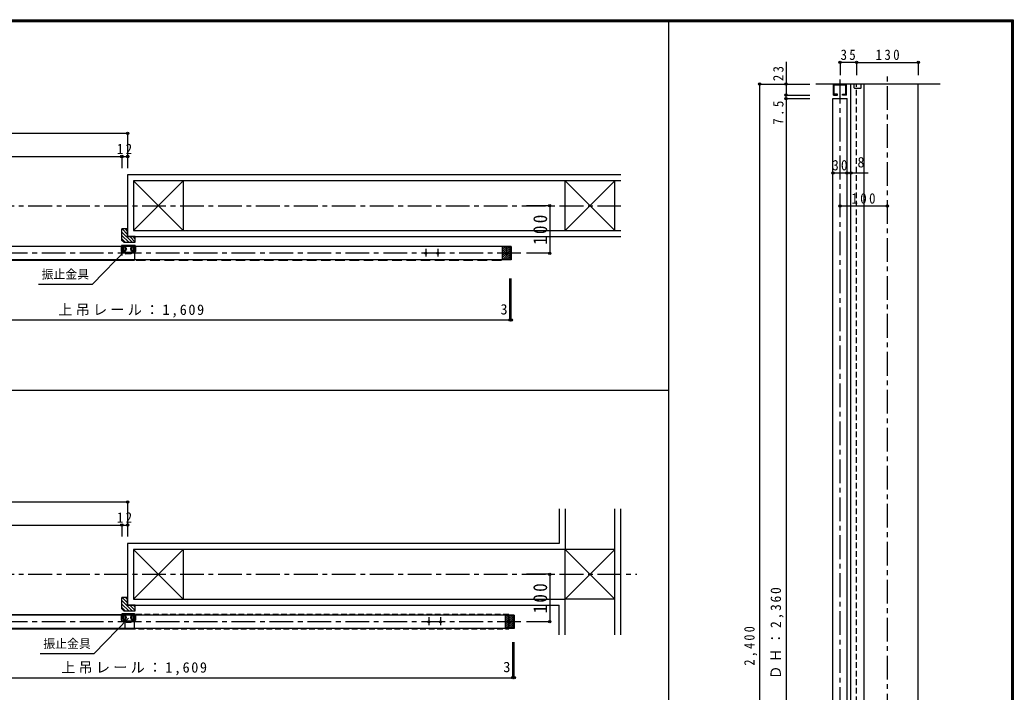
# Model space of a CAD drawing. Units: millimetres at full size, sheet at 1:10. Extents: x -1950 to 1950, y -1397 to 1397.
# Drawn here: x -144 to 1950, y -20 to 1397 of the extents above; entities that cross this region are included whole.
import ezdxf
from ezdxf.enums import TextEntityAlignment as Align

# ---------------------------------------------------------------- set-up
doc = ezdxf.new("R2010")
doc.units = ezdxf.units.MM
doc.header["$LTSCALE"] = 10
doc.header["$PDMODE"] = 32
doc.header["$PDSIZE"] = 5
for name, pattern in [('CHAIN1', [8, 5, -1, 1, -1]), ('DASHED1', [1.8, 1.2, -0.6]), ('DASHED2', [3, 2, -1])]:
    doc.linetypes.add(name, pattern=pattern)
for name, color, linetype in [('0-4_枠', 7, 'Continuous'), ('0-7_金物', 7, 'Continuous'), ('0-B_寸法', 7, 'Continuous'), ('F-1_枠', 6, 'Continuous')]:
    doc.layers.add(name, color=color, linetype=linetype)
doc.styles.add('ＭＳ ゴシック', font='')
doc.styles.get('ＭＳ ゴシック').set_extended_font_data('MS Gothic')

msp = doc.modelspace()

# ---------------------------------------------------------------- linework, layer by layer
at = {"layer": '0-4_枠', "color": 4}
for p, q in [((1471.23, 1308.57), (1471.23, 1238.3)), ((1620.09, 1306.95), (1585.09, 1306.95)), ((1585.09, 1306.95), (1585.09, 1280.11)), ((1620.09, 1306.95), (1620.09, 1280.11)), ((1620.09, 1306.95), (1750.09, 1306.95)), ((1750.09, 1306.95), (1750.09, 1280.11)), ((1415.6, 1261.3), (1521.54, 1261.3)), ((1415.6, 1261.3), (1415.6, -1138.7)), ((1571.09, 1238.3), (1571.09, 1261.3)), ((1597.09, 1259.3), (1573.09, 1259.3)), ((1597.09, 1240.3), (1597.09, 1259.3)), ((1599.09, 1238.3), (1599.09, 1261.3)), ((1750.09, -1138.7), (1750.09, 1261.3)), ((1471.23, 1230.8), (1471.23, 1238.3)), ((1471.23, 1238.3), (1521.54, 1238.3)), ((1571.09, 1238.3), (1580.09, 1238.3)), ((1580.09, 1238.3), (1580.09, 1240.3)), ((1590.09, 1240.3), (1597.09, 1240.3)), ((1590.09, 1238.3), (1590.09, 1240.3)), ((1599.09, 1238.3), (1590.09, 1238.3)), ((1471.23, 1230.8), (1521.54, 1230.8)), ((1471.23, 1230.8), (1471.23, -1130.2)), ((1570.09, 1230.8), (1600.09, 1230.8)), ((-696.75, 1157.68), (83.25, 1157.68)), ((83.25, 1157.68), (83.25, 1084.4)), ((-684.75, 1108.83), (71.25, 1108.83)), ((71.25, 1108.83), (71.25, 1084.4)), ((71.25, 1108.83), (83.25, 1108.83)), ((1570.09, 1074.23), (1570.09, 1106.51)), ((1600.09, 1074.23), (1600.09, 1106.51)), ((1608.09, 1074.23), (1608.09, 1092.39)), ((1570.09, 1074.23), (1600.09, 1074.23)), ((1601.09, 1074.23), (1644.25, 1074.23)), ((92.73, 928.08), (71.25, 949.56)), ((85.66, 928.08), (71.25, 942.49)), ((83.25, 944.63), (71.8, 956.08)), ((83.25, 951.7), (78.87, 956.08)), ((78.59, 928.08), (71.25, 935.42)), ((99.25, 928.63), (87.8, 940.08)), ((99.25, 935.7), (94.87, 940.08)), ((889.25, 764.39), (889.25, 851.85)), ((892.25, 764.39), (892.25, 851.85)), ((-719.75, 764.39), (889.25, 764.39)), ((889.25, 764.39), (892.25, 764.39)), ((-696.75, 381.18), (83.25, 381.18)), ((83.25, 381.18), (83.25, 307.9)), ((-684.75, 332.33), (71.25, 332.33)), ((71.25, 332.33), (71.25, 307.9)), ((71.25, 332.33), (83.25, 332.33)), ((92.73, 151.58), (71.25, 173.06)), ((83.25, 168.13), (71.8, 179.58)), ((83.25, 175.2), (78.87, 179.58)), ((85.66, 151.58), (71.25, 165.99)), ((78.59, 151.58), (71.25, 158.92)), ((99.25, 152.13), (87.8, 163.58)), ((99.25, 159.2), (94.87, 163.58)), ((895.25, 10.78), (895.25, 85.81)), ((898.25, 10.78), (898.25, 85.81)), ((-713.75, 10.78), (895.25, 10.78)), ((895.25, 10.78), (898.25, 10.78))]:
    msp.add_line(p, q, dxfattribs=at)
at = {"layer": '0-4_枠', "color": 4, "linetype": 'CHAIN1'}
for p, q in [((1685.09, -1192.96), (1685.09, 1280.11)), ((1585.09, -1179.3), (1585.09, 1273.87)), ((-845.95, 1005.08), (1123.25, 1005.08)), ((912.58, 905.08), (-760.34, 905.08)), ((712.25, 914.44), (712.25, 897.96)), ((737.25, 914.44), (737.25, 897.96)), ((-845.95, 228.58), (1156.76, 228.58)), ((912.58, 128.58), (-760.34, 128.58)), ((718.25, 137.94), (718.25, 121.46)), ((743.25, 137.94), (743.25, 121.46)), ((887.25, 137.94), (887.25, 121.46))]:
    msp.add_line(p, q, dxfattribs=at)
at = {"layer": '0-4_枠'}
for p, q in [((1796.08, 1261.3), (1534.22, 1261.3)), ((200.75, 952.58), (95.75, 1057.58)), ((200.75, 1057.58), (95.75, 952.58)), ((1110.75, 952.58), (1005.75, 1057.58)), ((1110.75, 1057.58), (1005.75, 952.58)), ((873.25, 918.08), (873.25, 892.08)), ((889.25, 918.08), (873.25, 918.08)), ((875.08, 918.08), (873.25, 916.25)), ((879.33, 918.08), (873.25, 912.01)), ((883.57, 918.08), (873.25, 907.77)), ((887.81, 918.08), (873.25, 903.52)), ((889.25, 915.28), (873.25, 899.28)), ((889.25, 911.04), (873.25, 895.04)), ((889.25, 906.8), (874.54, 892.08)), ((889.25, 902.55), (878.78, 892.08)), ((889.25, 892.08), (873.25, 892.08)), ((889.25, 898.31), (883.03, 892.08)), ((889.25, 894.07), (887.27, 892.08)), ((200.75, 176.08), (95.75, 281.08)), ((200.75, 281.08), (95.75, 176.08)), ((1110.75, 176.08), (1005.75, 281.08)), ((1110.75, 281.08), (1005.75, 176.08)), ((879.25, 141.58), (879.25, 115.58)), ((895.25, 141.58), (879.25, 141.58)), ((881.08, 141.58), (879.25, 139.75)), ((885.33, 141.58), (879.25, 135.51)), ((889.57, 141.58), (879.25, 131.27)), ((893.81, 141.58), (879.25, 127.02)), ((895.25, 138.78), (879.25, 122.78)), ((895.25, 134.54), (879.25, 118.54)), ((895.25, 130.3), (880.54, 115.58)), ((895.25, 126.05), (884.78, 115.58)), ((895.25, 115.58), (879.25, 115.58)), ((895.25, 121.81), (889.03, 115.58)), ((895.25, 117.57), (893.27, 115.58))]:
    msp.add_line(p, q, dxfattribs=at)
at = {"layer": '0-4_枠', "color": 3}
for p, q in [((1608.09, -1138.7), (1608.09, 1261.3)), ((1614.59, 1253.71), (1614.59, 1261.3)), ((1629.59, 1253.71), (1629.59, 1261.3)), ((1636.09, -1138.7), (1636.09, 1261.3)), ((1614.59, 1253.71), (1616, 1252.3)), ((1628.18, 1252.3), (1616, 1252.3)), ((1628.18, 1252.3), (1629.59, 1253.71)), ((99.25, 940.08), (83.25, 940.08)), ((892.25, 919.08), (-722.75, 919.08)), ((889.25, 919.08), (889.25, 891.08)), ((99.25, 163.58), (83.25, 163.58)), ((898.25, 142.58), (-713.75, 142.58)), ((895.25, 142.58), (895.25, 114.58)), ((898.25, 142.58), (898.25, 114.58)), ((898.25, 114.58), (-713.75, 114.58))]:
    msp.add_line(p, q, dxfattribs=at)
at = {"layer": '0-4_枠', "color": 4, "linetype": 'DASHED1'}
msp.add_line((1620.09, -1138.7), (1620.09, 1261.3), dxfattribs=at)
at = {"layer": '0-4_枠', "color": 6}
for p, q in [((1570.09, -1129.2), (1570.09, 1230.8)), ((1600.09, -1129.2), (1600.09, 1230.8)), ((200.75, 1057.58), (200.75, 952.58)), ((1005.75, 952.58), (1005.75, 1057.58)), ((1110.75, 952.58), (1110.75, 1057.58)), ((98.25, 920.08), (98.25, 890.08)), ((-711.75, 890.08), (98.25, 890.08)), ((-1946.67, 616.83), (1223.51, 616.83)), ((200.75, 281.08), (200.75, 176.08)), ((1110.75, 281.08), (1005.75, 281.08)), ((-712.75, 143.58), (97.25, 143.58)), ((97.25, 143.58), (97.25, 113.58)), ((-712.75, 113.58), (97.25, 113.58))]:
    msp.add_line(p, q, dxfattribs=at)
at = {"layer": '0-4_枠', "color": 2}
for p, q in [((1123.25, 1070.08), (867.62, 1070.08)), ((95.75, 1057.58), (95.75, 952.58)), ((1123.25, 1057.58), (95.75, 1057.58)), ((95.75, 952.58), (867.62, 952.58)), ((867.62, 952.58), (1123.25, 952.58)), ((83.25, 940.08), (1123.25, 940.08)), ((993.25, 366.41), (993.25, 293.58)), ((1005.75, 366.41), (1005.75, 281.08)), ((1110.75, 101.11), (1110.75, 366.41)), ((1123.25, 101.11), (1123.25, 366.41)), ((83.25, 293.58), (83.25, 163.58)), ((993.25, 293.58), (83.25, 293.58)), ((95.75, 281.08), (95.75, 176.08)), ((1005.75, 281.08), (95.75, 281.08)), ((95.75, 176.08), (1005.75, 176.08)), ((1005.75, 101.11), (1005.75, 176.08)), ((83.25, 163.58), (993.25, 163.58)), ((993.25, 101.11), (993.25, 163.58))]:
    msp.add_line(p, q, dxfattribs=at)
at = {"layer": '0-4_枠', "color": 2, "linetype": 'DASHED2'}
for p, q in [((71.25, 920.08), (71.25, 890.08)), ((71.25, 920.08), (881.25, 920.08)), ((881.25, 920.08), (881.25, 890.08)), ((71.25, 890.08), (881.25, 890.08))]:
    msp.add_line(p, q, dxfattribs=at)
at = {"layer": '0-4_枠', "color": 6, "linetype": 'DASHED1'}
for p, q in [((887.25, 143.58), (70.25, 143.58)), ((77.25, 143.58), (77.25, 113.58)), ((887.25, 113.58), (887.25, 143.58)), ((70.25, 113.58), (887.25, 113.58))]:
    msp.add_line(p, q, dxfattribs=at)
at = {"layer": '0-4_枠', "color": 4}
msp.add_lwpolyline([(1580.09, 1240.3), (1573.09, 1240.3), (1573.09, 1259.3)], dxfattribs=at)
at = {"layer": '0-4_枠', "color": 2}
msp.add_lwpolyline([(867.62, 1070.08), (83.25, 1070.08), (83.25, 940.08)], dxfattribs=at)
at = {"layer": '0-4_枠', "color": 3}
for points in [[(75.25, 928.08), (71.25, 932.08), (71.25, 956.08)], [(83.25, 940.08), (83.25, 956.08), (71.25, 956.08)], [(75.25, 928.08), (99.25, 928.08), (99.25, 940.08)], [(892.25, 919.08), (892.25, 891.08), (-722.75, 891.08)], [(75.25, 151.58), (71.25, 155.58), (71.25, 179.58)], [(83.25, 163.58), (83.25, 179.58), (71.25, 179.58)], [(75.25, 151.58), (99.25, 151.58), (99.25, 163.58)]]:
    msp.add_lwpolyline(points, dxfattribs=at)
at = {"layer": '0-4_枠', "color": 6}
for points in [[(-711.75, 890.08), (-711.75, 920.08), (98.25, 920.08)], [(1110.75, 176.08), (1005.75, 176.08), (1005.75, 281.08)]]:
    msp.add_lwpolyline(points, dxfattribs=at)
at = {"layer": '0-4_枠'}
for points in [[(-104.69, 839.83), (9.32, 839.83), (81.88, 914.46)], [(-101.12, 61.43), (12.9, 61.43), (85.45, 136.06)]]:
    msp.add_lwpolyline(points, dxfattribs=at)
at = {"layer": '0-4_枠', "color": 4}
for centre in [(712.25, 905.08), (737.25, 905.08), (881.25, 905.08), (718.25, 128.58), (743.25, 128.58), (887.25, 128.58)]:
    msp.add_circle(centre, 2, dxfattribs=at)
at = {"layer": '0-4_枠'}
for p in [(1585.09, 1306.95), (1620.09, 1306.95), (1750.09, 1306.95), (1415.6, 1261.3), (1471.23, 1261.3), (1471.23, 1238.3), (1471.23, 1230.8), (83.25, 1157.68), (71.25, 1108.83), (83.25, 1108.83), (1570.09, 1074.23), (1600.09, 1074.23), (1608.09, 1074.23), (889.25, 764.39), (892.25, 764.39), (83.25, 381.18), (71.25, 332.33), (83.25, 332.33), (895.25, 10.78), (898.25, 10.78)]:
    msp.add_point(p, dxfattribs=at)
at = {"layer": '0-7_金物'}
for p, q in [((98.25, 921.58), (72.25, 921.58)), ((70.25, 908.58), (70.25, 919.58)), ((72.25, 915.58), (72.25, 912.58)), ((98.25, 906.58), (72.25, 906.58)), ((74.25, 915.58), (74.25, 912.58)), ((78.25, 912.58), (78.25, 915.58)), ((79.25, 906.08), (79.25, 904.08)), ((90.75, 903.58), (79.75, 903.58)), ((80.25, 915.58), (80.25, 912.58)), ((90.25, 912.58), (90.25, 915.58)), ((91.25, 906.08), (91.25, 904.08)), ((92.25, 915.58), (92.25, 912.58)), ((96.25, 912.58), (96.25, 915.58)), ((98.25, 912.58), (98.25, 915.58)), ((100.25, 919.58), (100.25, 908.58)), ((70.25, 132.08), (70.25, 143.08)), ((98.25, 145.08), (72.25, 145.08)), ((72.25, 139.08), (72.25, 136.08)), ((98.25, 130.08), (72.25, 130.08)), ((74.25, 139.08), (74.25, 136.08)), ((78.25, 136.08), (78.25, 139.08)), ((79.25, 129.58), (79.25, 127.58)), ((90.75, 127.08), (79.75, 127.08)), ((80.25, 139.08), (80.25, 136.08)), ((90.25, 136.08), (90.25, 139.08)), ((91.25, 129.58), (91.25, 127.58)), ((92.25, 139.08), (92.25, 136.08)), ((96.25, 136.08), (96.25, 139.08)), ((98.25, 136.08), (98.25, 139.08)), ((100.25, 143.08), (100.25, 132.08))]:
    msp.add_line(p, q, dxfattribs=at)
for centre, radius, start, end in [((72.25, 919.58), 2, 90, 180), ((98.25, 919.58), 2, 0, 90), ((72.25, 908.58), 2, 180, 270), ((76.25, 915.58), 4, 0, 180), ((76.25, 912.58), 4, 180, 0), ((76.25, 915.58), 2, 0, 180), ((76.25, 912.58), 2, 180, 0), ((79.75, 906.08), 0.5, 90, 180), ((79.75, 904.08), 0.5, 180, 270), ((94.25, 915.58), 4, 0, 180), ((94.25, 912.58), 4, 180, 0), ((90.75, 906.08), 0.5, 0, 90), ((90.75, 904.08), 0.5, 270, 0), ((94.25, 915.58), 2, 0, 180), ((94.25, 912.58), 2, 180, 0), ((98.25, 908.58), 2, 270, 0), ((72.25, 143.08), 2, 90, 180), ((72.25, 132.08), 2, 180, 270), ((76.25, 139.08), 4, 0, 180), ((76.25, 136.08), 4, 180, 0), ((76.25, 139.08), 2, 0, 180), ((76.25, 136.08), 2, 180, 0), ((79.75, 129.58), 0.5, 90, 180), ((79.75, 127.58), 0.5, 180, 270), ((94.25, 139.08), 4, 0, 180), ((94.25, 136.08), 4, 180, 0), ((90.75, 129.58), 0.5, 0, 90), ((90.75, 127.58), 0.5, 270, 0), ((94.25, 139.08), 2, 0, 180), ((94.25, 136.08), 2, 180, 0), ((98.25, 143.08), 2, 0, 90), ((98.25, 132.08), 2, 270, 0)]:
    msp.add_arc(centre, radius, start, end, dxfattribs=at)
at = {"layer": '0-B_寸法', "color": 4}
for p, q in [((973.13, 1005.08), (924.36, 1005.08)), ((973.13, 1005.08), (973.13, 905.08)), ((1685.09, 1004.23), (1585.09, 1004.23)), ((973.13, 905.08), (924.36, 905.08)), ((973.13, 228.58), (924.36, 228.58)), ((973.13, 228.58), (973.13, 128.58)), ((973.13, 128.58), (924.36, 128.58))]:
    msp.add_line(p, q, dxfattribs=at)
at = {"layer": '0-B_寸法'}
for p in [(973.13, 1005.08), (1585.09, 1004.23), (1685.09, 1004.23), (973.13, 905.08), (973.13, 228.58), (973.13, 128.58)]:
    msp.add_point(p, dxfattribs=at)
at = {"layer": 'F-1_枠'}
for p, q in [((-1950, 1396.67), (1950, 1396.67)), ((-1950, 1395), (1950, 1395)), ((-1950, 1393.33), (1950, 1393.33)), ((1223.51, 1396.67), (1223.51, -1258.33)), ((1946.67, 1396.67), (1946.67, -1396.67)), ((1948.33, 1396.67), (1948.33, -1396.67)), ((1950, 1396.67), (1950, -1396.67))]:
    msp.add_line(p, q, dxfattribs=at)

# ---------------------------------------------------------------- texts
at = {"layer": '0-4_枠', "style": 'ＭＳ ゴシック'}
for s, height, p in [('8', 21.99, (1621.83, 1079.23)), ('振止金具', 18.33, (-97.78, 846.05)), ('3', 21.99, (869.35, 769.39)), ('振止金具', 18.33, (-94.21, 67.65)), ('3', 21.99, (875.35, 15.78))]:
    msp.add_text(s, height=height, dxfattribs=at).set_placement(p, align=Align.BOTTOM_LEFT)
at = {"layer": '0-4_枠', "char_height": 21.99, "attachment_point": 7, "style": 'ＭＳ ゴシック'}
for s, insert in [('\\T1.36;\\W0.9;35', (1586.34, 1311.95)), ('\\T1.38;\\W0.9;130', (1660.09, 1311.95)), ('\\T1.36;\\W0.9;12', (61, 1113.83)), ('\\T1.36;\\W0.9;30', (1568.84, 1079.23)), ('\\T1.22;上吊レール：1,609', (-62.75, 769.39)), ('\\T1.36;\\W0.9;12', (61, 337.33)), ('\\T1.22;上吊レール：1,609', (-56.75, 15.78))]:
    msp.add_mtext(s, dxfattribs=dict(at, insert=insert))
at = {"layer": '0-4_枠', "char_height": 21.99, "attachment_point": 7, "rotation": 90, "style": 'ＭＳ ゴシック'}
for s, insert in [('\\T1.36;\\W0.9;23', (1466.23, 1267.59)), ('\\T1.38;\\W0.9;7.5', (1466.23, 1175.73)), ('\\T1.26;\\W0.95;ＤＨ：2,360', (1466.23, 7.8)), ('\\T1.38;\\W0.85;2,400', (1410.6, 36.3))]:
    msp.add_mtext(s, dxfattribs=dict(at, insert=insert))
at = {"layer": '0-B_寸法', "insert": (1609.23, 1009.23), "char_height": 21.99, "attachment_point": 7, "style": 'ＭＳ ゴシック'}
msp.add_mtext('\\T1.38;\\W0.9;100', dxfattribs=at)
at = {"layer": '0-B_寸法', "char_height": 29.33, "attachment_point": 7, "rotation": 90, "style": 'ＭＳ ゴシック'}
for insert in [(968.13, 922.58), (968.13, 146.08)]:
    msp.add_mtext('\\T1.27;\\W0.9;100', dxfattribs=dict(at, insert=insert))

doc.saveas('drawing.dxf')
